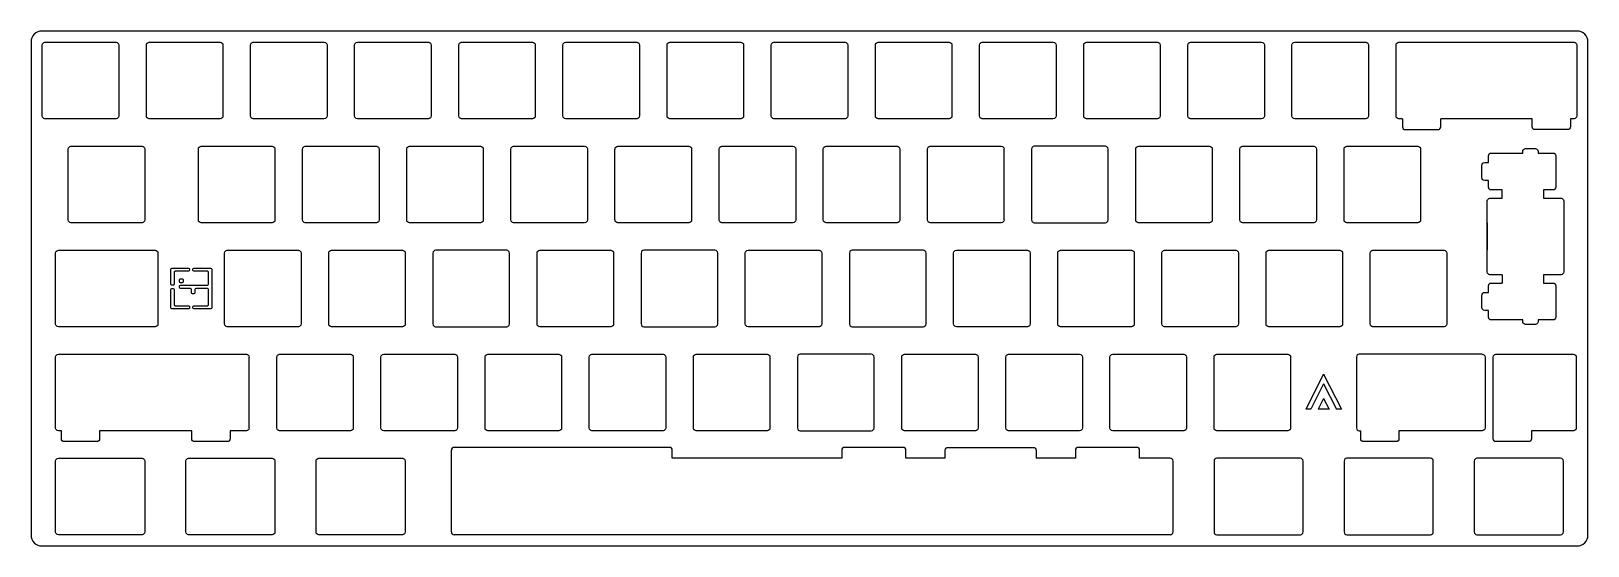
# Model space of a CAD drawing. Extents: x -142 to 142, y -447 to -353.
import ezdxf

# ---------------------------------------------------------------- set-up
doc = ezdxf.new("R2010")
doc.units = 0
doc.header["$MEASUREMENT"] = 0
doc.layers.get('0').update_dxf_attribs({"linetype": 'CONTINUOUS'})

msp = doc.modelspace()

# ---------------------------------------------------------------- linework, layer by layer
for p, q in [((140.38, -352.85), (-140.38, -352.85)), ((-142.38, -354.85), (-142.38, -445.15)), ((-140.35, -368.4), (-140.35, -355.4)), ((-139.85, -354.9), (-126.85, -354.9)), ((-126.35, -355.4), (-126.35, -368.4)), ((-121.3, -368.4), (-121.3, -355.4)), ((-120.8, -354.9), (-107.8, -354.9)), ((-107.3, -355.4), (-107.3, -368.4)), ((-102.25, -368.4), (-102.25, -355.4)), ((-101.75, -354.9), (-88.75, -354.9)), ((-88.25, -355.4), (-88.25, -368.4)), ((-83.2, -368.4), (-83.2, -355.4)), ((-82.7, -354.9), (-69.7, -354.9)), ((-69.2, -355.4), (-69.2, -368.4)), ((-64.15, -368.4), (-64.15, -355.4)), ((-63.65, -354.9), (-50.65, -354.9)), ((-50.15, -355.4), (-50.15, -368.4)), ((-45.1, -368.4), (-45.1, -355.4)), ((-44.6, -354.9), (-31.6, -354.9)), ((-31.1, -355.4), (-31.1, -368.4)), ((-26.05, -368.4), (-26.05, -355.4)), ((-25.55, -354.9), (-12.55, -354.9)), ((-12.05, -355.4), (-12.05, -368.4)), ((-7, -368.4), (-7, -355.4)), ((-6.5, -354.9), (6.5, -354.9)), ((7, -355.4), (7, -368.4)), ((12.05, -368.4), (12.05, -355.4)), ((12.55, -354.9), (25.55, -354.9)), ((26.05, -355.4), (26.05, -368.4)), ((31.1, -368.4), (31.1, -355.4)), ((31.6, -354.9), (44.6, -354.9)), ((45.1, -355.4), (45.1, -368.4)), ((50.15, -368.4), (50.15, -355.4)), ((50.65, -354.9), (63.65, -354.9)), ((64.15, -355.4), (64.15, -368.4)), ((69.2, -368.4), (69.2, -355.4)), ((69.7, -354.9), (82.7, -354.9)), ((83.2, -355.4), (83.2, -368.4)), ((88.25, -368.4), (88.25, -355.4)), ((88.75, -354.9), (101.75, -354.9)), ((102.25, -355.4), (102.25, -368.4)), ((107.3, -368.4), (107.3, -355.4)), ((107.8, -354.9), (139.85, -354.9)), ((140.35, -355.4), (140.35, -368.4)), ((142.38, -445.15), (142.38, -354.85)), ((-126.85, -368.9), (-139.85, -368.9)), ((-107.8, -368.9), (-120.8, -368.9)), ((-88.75, -368.9), (-101.75, -368.9)), ((-69.7, -368.9), (-82.7, -368.9)), ((-50.65, -368.9), (-63.65, -368.9)), ((-31.6, -368.9), (-44.6, -368.9)), ((-12.55, -368.9), (-25.55, -368.9)), ((6.5, -368.9), (-6.5, -368.9)), ((25.55, -368.9), (12.55, -368.9)), ((44.6, -368.9), (31.6, -368.9)), ((63.65, -368.9), (50.65, -368.9)), ((82.7, -368.9), (69.7, -368.9)), ((101.75, -368.9), (88.75, -368.9)), ((108.47, -368.9), (107.8, -368.9)), ((108.47, -368.9), (108.47, -370.4)), ((132.18, -368.9), (115.47, -368.9)), ((115.47, -370.4), (115.47, -368.9)), ((132.18, -370.4), (132.18, -368.9)), ((139.85, -368.9), (139.18, -368.9)), ((139.18, -368.9), (139.18, -370.4)), ((108.97, -370.9), (114.97, -370.9)), ((138.68, -370.9), (132.68, -370.9)), ((-135.59, -387.45), (-135.59, -374.45)), ((-135.09, -373.95), (-122.09, -373.95)), ((-121.59, -374.45), (-121.59, -387.45)), ((-111.78, -387.45), (-111.78, -374.45)), ((-111.28, -373.95), (-98.28, -373.95)), ((-97.78, -374.45), (-97.78, -387.45)), ((-92.72, -387.45), (-92.72, -374.45)), ((-92.22, -373.95), (-79.22, -373.95)), ((-78.72, -374.45), (-78.72, -387.45)), ((-73.68, -387.45), (-73.68, -374.45)), ((-73.18, -373.95), (-60.18, -373.95)), ((-59.68, -374.45), (-59.68, -387.45)), ((-54.63, -387.45), (-54.63, -374.45)), ((-54.13, -373.95), (-41.13, -373.95)), ((-40.63, -374.45), (-40.63, -387.45)), ((-35.58, -387.45), (-35.58, -374.45)), ((-35.08, -373.95), (-22.08, -373.95)), ((-21.58, -374.45), (-21.58, -387.45)), ((-16.53, -387.45), (-16.53, -374.45)), ((-16.03, -373.95), (-3.03, -373.95)), ((-2.53, -374.45), (-2.53, -387.45)), ((2.52, -387.45), (2.52, -374.45)), ((3.02, -373.95), (16.02, -373.95)), ((16.52, -374.45), (16.52, -387.45)), ((21.57, -387.45), (21.57, -374.45)), ((22.07, -373.95), (35.07, -373.95)), ((35.57, -374.45), (35.57, -387.45)), ((40.62, -374.45), (40.62, -387.45)), ((54.12, -373.95), (41.12, -373.95)), ((54.62, -387.45), (54.62, -374.45)), ((59.67, -387.45), (59.67, -374.45)), ((60.17, -373.95), (73.17, -373.95)), ((73.67, -374.45), (73.67, -387.45)), ((78.72, -387.45), (78.72, -374.45)), ((79.22, -373.95), (92.22, -373.95)), ((92.72, -374.45), (92.72, -387.45)), ((97.78, -387.45), (97.78, -374.45)), ((98.27, -373.95), (111.28, -373.95)), ((111.78, -374.45), (111.78, -387.45)), ((130.97, -374.37), (132.77, -374.37)), ((136.5, -375.7), (136.5, -381.45)), ((123, -379.72), (123, -377.42)), ((123.97, -396.97), (123.97, -383.97)), ((126.67, -383.47), (126.67, -381.95)), ((134.27, -381.95), (134.27, -383.47)), ((137.97, -383.97), (137.97, -396.97)), ((-122.09, -387.95), (-135.09, -387.95)), ((-98.28, -387.95), (-111.28, -387.95)), ((-79.22, -387.95), (-92.22, -387.95)), ((-60.18, -387.95), (-73.18, -387.95)), ((-41.13, -387.95), (-54.13, -387.95)), ((-22.08, -387.95), (-35.08, -387.95)), ((-3.03, -387.95), (-16.03, -387.95)), ((16.02, -387.95), (3.02, -387.95)), ((35.07, -387.95), (22.07, -387.95)), ((41.12, -387.95), (54.12, -387.95)), ((73.17, -387.95), (60.17, -387.95)), ((92.22, -387.95), (79.22, -387.95)), ((111.28, -387.95), (98.27, -387.95)), ((123.97, -387.95), (123.97, -393)), ((-137.89, -406.5), (-137.89, -393.5)), ((-137.39, -393), (-119.69, -393)), ((-119.19, -393.5), (-119.19, -406.5)), ((-106.99, -406.5), (-106.99, -393.5)), ((-106.49, -393), (-93.49, -393)), ((-92.99, -393.5), (-92.99, -406.5)), ((-87.94, -406.5), (-87.94, -393.5)), ((-87.44, -393), (-74.44, -393)), ((-73.94, -393.5), (-73.94, -406.5)), ((-68.89, -393.5), (-68.89, -406.5)), ((-55.39, -393), (-68.39, -393)), ((-54.89, -406.5), (-54.89, -393.5)), ((-49.84, -406.5), (-49.84, -393.5)), ((-49.34, -393), (-36.34, -393)), ((-35.84, -393.5), (-35.84, -406.5)), ((-30.79, -393.5), (-30.79, -406.5)), ((-17.29, -393), (-30.29, -393)), ((-16.79, -406.5), (-16.79, -393.5)), ((-11.74, -406.5), (-11.74, -393.5)), ((-11.24, -393), (1.76, -393)), ((2.26, -393.5), (2.26, -406.5)), ((7.31, -393.5), (7.31, -406.5)), ((20.81, -393), (7.81, -393)), ((21.31, -406.5), (21.31, -393.5)), ((26.36, -406.5), (26.36, -393.5)), ((26.86, -393), (39.86, -393)), ((40.36, -393.5), (40.36, -406.5)), ((45.41, -406.5), (45.41, -393.5)), ((45.91, -393), (58.91, -393)), ((59.41, -393.5), (59.41, -406.5)), ((64.46, -406.5), (64.46, -393.5)), ((64.96, -393), (77.96, -393)), ((78.46, -393.5), (78.46, -406.5)), ((83.51, -406.5), (83.51, -393.5)), ((84.01, -393), (97.01, -393)), ((97.51, -393.5), (97.51, -406.5)), ((102.56, -406.5), (102.56, -393.5)), ((103.06, -393), (116.06, -393)), ((116.56, -393.5), (116.56, -406.5)), ((-116.84, -399.2), (-116.84, -396.45)), ((-116.64, -396.25), (-113.59, -396.25)), ((-116.24, -397.05), (-116.24, -399.2)), ((-113.59, -396.85), (-116.04, -396.85)), ((-115.26, -398.74), (-115.26, -398.4)), ((-115.06, -398.2), (-114.75, -398.2)), ((-114.55, -398.4), (-114.55, -398.74)), ((-113.39, -396.45), (-113.39, -396.65)), ((-112.79, -396.65), (-112.79, -396.45)), ((-112.59, -396.25), (-109.54, -396.25)), ((-110.14, -396.85), (-112.59, -396.85)), ((-109.94, -399.2), (-109.94, -397.05)), ((-109.34, -396.45), (-109.34, -403.55)), ((126.67, -397.47), (126.67, -399)), ((134.27, -397.47), (134.27, -399)), ((-116.84, -403.55), (-116.84, -400.2)), ((-116.44, -399.4), (-116.64, -399.4)), ((-116.64, -400), (-116.44, -400)), ((-116.24, -400.2), (-116.24, -402.95)), ((-115.26, -399.8), (-115.26, -399.6)), ((-114.75, -398.94), (-115.06, -398.94)), ((-115.06, -399.4), (-110.14, -399.4)), ((-113.24, -400), (-115.06, -400)), ((-113.04, -400.79), (-113.04, -400.2)), ((-112.64, -400.99), (-112.84, -400.99)), ((-112.44, -400.2), (-112.44, -400.79)), ((-110.14, -400), (-112.24, -400)), ((-109.94, -402.95), (-109.94, -400.2)), ((123, -403.52), (123, -401.22)), ((136.5, -399.5), (136.5, -405.25)), ((-113.59, -403.75), (-116.64, -403.75)), ((-116.04, -403.15), (-113.59, -403.15)), ((-113.39, -403.35), (-113.39, -403.55)), ((-112.79, -403.55), (-112.79, -403.35)), ((-112.59, -403.15), (-110.14, -403.15)), ((-109.54, -403.75), (-112.59, -403.75)), ((-119.69, -407), (-137.39, -407)), ((-93.49, -407), (-106.49, -407)), ((-74.44, -407), (-87.44, -407)), ((-68.39, -407), (-55.39, -407)), ((-36.34, -407), (-49.34, -407)), ((-30.29, -407), (-17.29, -407)), ((1.76, -407), (-11.24, -407)), ((7.81, -407), (20.81, -407)), ((39.86, -407), (26.86, -407)), ((58.91, -407), (45.91, -407)), ((77.96, -407), (64.96, -407)), ((97.01, -407), (84.01, -407)), ((116.06, -407), (103.06, -407)), ((132.77, -406.57), (130.97, -406.57)), ((-137.89, -425.55), (-137.89, -412.55)), ((-137.39, -412.05), (-102.99, -412.05)), ((-102.49, -425.55), (-102.49, -412.55)), ((-97.44, -425.55), (-97.44, -412.55)), ((-96.94, -412.05), (-83.94, -412.05)), ((-83.44, -412.55), (-83.44, -425.55)), ((-78.39, -425.55), (-78.39, -412.55)), ((-77.89, -412.05), (-64.89, -412.05)), ((-64.39, -412.55), (-64.39, -425.55)), ((-59.34, -425.55), (-59.34, -412.55)), ((-58.84, -412.05), (-45.84, -412.05)), ((-45.34, -412.55), (-45.34, -425.55)), ((-40.29, -425.55), (-40.29, -412.55)), ((-39.79, -412.05), (-26.79, -412.05)), ((-26.29, -412.55), (-26.29, -425.55)), ((-21.24, -425.55), (-21.24, -412.55)), ((-20.74, -412.05), (-7.74, -412.05)), ((-7.24, -412.55), (-7.24, -425.55)), ((-2.19, -412.55), (-2.19, -425.55)), ((11.31, -412.05), (-1.69, -412.05)), ((11.81, -425.55), (11.81, -412.55)), ((16.86, -425.55), (16.86, -412.55)), ((17.36, -412.05), (30.36, -412.05)), ((30.86, -412.55), (30.86, -425.55)), ((35.91, -425.55), (35.91, -412.55)), ((36.41, -412.05), (49.41, -412.05)), ((49.91, -412.55), (49.91, -425.55)), ((54.96, -425.55), (54.96, -412.55)), ((55.46, -412.05), (68.46, -412.05)), ((68.96, -412.55), (68.96, -425.55)), ((74.01, -425.55), (74.01, -412.55)), ((74.51, -412.05), (87.51, -412.05)), ((88.01, -412.55), (88.01, -425.55)), ((100.06, -412.55), (100.06, -425.55)), ((123.06, -412.05), (100.56, -412.05)), ((123.56, -412.55), (123.56, -425.55)), ((125.06, -427.55), (125.06, -412.55)), ((125.56, -412.05), (139.76, -412.05)), ((140.26, -412.55), (140.26, -425.55)), ((94.04, -415.71), (90.79, -422.13)), ((94.04, -415.71), (97.29, -422.13)), ((94.04, -417.48), (91.68, -422.13)), ((94.04, -417.48), (96.39, -422.13)), ((94.04, -420.14), (93.03, -422.13)), ((94.04, -420.14), (95.05, -422.13)), ((91.68, -422.13), (90.79, -422.13)), ((95.05, -422.13), (93.03, -422.13)), ((97.29, -422.13), (96.39, -422.13)), ((-136.84, -426.05), (-137.39, -426.05)), ((-136.84, -427.55), (-136.84, -426.05)), ((-129.84, -426.05), (-129.84, -427.55)), ((-112.99, -426.05), (-129.84, -426.05)), ((-112.99, -427.55), (-112.99, -426.05)), ((-102.99, -426.05), (-105.99, -426.05)), ((-105.99, -426.05), (-105.99, -427.55)), ((-83.94, -426.05), (-96.94, -426.05)), ((-64.89, -426.05), (-77.89, -426.05)), ((-45.84, -426.05), (-58.84, -426.05)), ((-26.79, -426.05), (-39.79, -426.05)), ((-7.74, -426.05), (-20.74, -426.05)), ((-1.69, -426.05), (11.31, -426.05)), ((30.36, -426.05), (17.36, -426.05)), ((49.41, -426.05), (36.41, -426.05)), ((68.46, -426.05), (55.46, -426.05)), ((87.51, -426.05), (74.51, -426.05)), ((100.56, -426.05), (100.82, -426.05)), ((100.82, -427.55), (100.82, -426.05)), ((107.82, -426.05), (107.82, -427.55)), ((123.06, -426.05), (107.82, -426.05)), ((132.06, -426.05), (132.06, -427.55)), ((139.76, -426.05), (132.06, -426.05)), ((-130.34, -428.05), (-136.34, -428.05)), ((-106.49, -428.05), (-112.49, -428.05)), ((-65.51, -444.6), (-65.51, -429.6)), ((-25.61, -429.1), (-65.01, -429.1)), ((-25.11, -431.1), (-25.11, -429.6)), ((5.89, -429.6), (5.89, -431.1)), ((17.14, -429.1), (6.39, -429.1)), ((17.64, -431.1), (17.64, -429.6)), ((24.84, -431.1), (24.84, -429.6)), ((25.34, -429.1), (40.94, -429.1)), ((41.44, -429.6), (41.44, -431.1)), ((48.64, -429.6), (48.64, -431.1)), ((59.89, -429.1), (49.14, -429.1)), ((60.39, -431.1), (60.39, -429.6)), ((107.32, -428.05), (101.32, -428.05)), ((131.56, -428.05), (125.56, -428.05)), ((-137.89, -444.6), (-137.89, -431.6)), ((-137.39, -431.1), (-122.09, -431.1)), ((-121.59, -431.6), (-121.59, -444.6)), ((-114.07, -444.6), (-114.07, -431.6)), ((-113.58, -431.1), (-98.28, -431.1)), ((-97.78, -431.6), (-97.78, -444.6)), ((-90.26, -444.6), (-90.26, -431.6)), ((-89.76, -431.1), (-74.46, -431.1)), ((-73.96, -431.6), (-73.96, -444.6)), ((5.89, -431.1), (-25.11, -431.1)), ((24.84, -431.1), (17.64, -431.1)), ((48.64, -431.1), (41.44, -431.1)), ((65.99, -431.1), (60.39, -431.1)), ((66.49, -444.6), (66.49, -431.6)), ((73.99, -431.6), (73.99, -444.6)), ((89.79, -431.1), (74.49, -431.1)), ((90.29, -444.6), (90.29, -431.6)), ((97.79, -431.6), (97.79, -444.6)), ((113.59, -431.1), (98.29, -431.1)), ((114.09, -444.6), (114.09, -431.6)), ((121.59, -431.6), (121.59, -444.6)), ((137.39, -431.1), (122.09, -431.1)), ((137.89, -444.6), (137.89, -431.6)), ((-122.09, -445.1), (-137.39, -445.1)), ((-98.28, -445.1), (-113.58, -445.1)), ((-74.46, -445.1), (-89.76, -445.1)), ((65.99, -445.1), (-65.01, -445.1)), ((74.49, -445.1), (89.79, -445.1)), ((98.29, -445.1), (113.59, -445.1)), ((122.09, -445.1), (137.39, -445.1)), ((-140.38, -447.15), (140.38, -447.15))]:
    msp.add_line(p, q)
for centre, radius, start, end in [((-140.38, -354.85), 2, 90, 180), ((140.38, -354.85), 2, 0, 90), ((108.97, -370.4), 0.5, 180, 270), ((114.97, -370.4), 0.5, 270, 0), ((41.12, -374.45), 0.5, 90, 180), ((54.12, -374.45), 0.5, 0, 90), ((41.12, -387.45), 0.5, 180, 270), ((54.12, -387.45), 0.5, 270, 0), ((-68.39, -393.5), 0.5, 90, 180), ((-55.39, -393.5), 0.5, 0, 90), ((-30.29, -393.5), 0.5, 90, 180), ((-17.29, -393.5), 0.5, 0, 90), ((7.81, -393.5), 0.5, 90, 180), ((20.81, -393.5), 0.5, 0, 90), ((-116.04, -397.05), 0.2, 90, 180.0088), ((-110.14, -397.05), 0.2, 0, 90), ((-113.24, -400.2), 0.2, 0, 90), ((-112.24, -400.2), 0.2, 90, 180), ((-110.14, -399.2), 0.2, 270, 0), ((-110.14, -400.2), 0.2, 0, 89.9978), ((-116.04, -402.95), 0.2, 180, 270), ((-110.14, -402.95), 0.2, 270, 0), ((-68.39, -406.5), 0.5, 180, 270), ((-55.39, -406.5), 0.5, 270, 0), ((-30.29, -406.5), 0.5, 180, 270.0002), ((-17.29, -406.5), 0.5, 270, 0), ((7.81, -406.5), 0.5, 180, 270), ((20.81, -406.5), 0.5, 270, 0), ((-1.69, -412.55), 0.5, 90, 180), ((11.31, -412.55), 0.5, 0, 90), ((100.56, -412.55), 0.5, 90, 180), ((-1.69, -425.55), 0.5, 180, 270), ((11.31, -425.55), 0.5, 270, 0), ((100.56, -425.55), 0.5, 180, 270), ((-65.01, -429.6), 0.5, 90, 180), ((-25.61, -429.6), 0.5, 0, 90), ((6.39, -429.6), 0.5, 89.9999, 180), ((17.14, -429.6), 0.5, 0, 90), ((49.14, -429.6), 0.5, 90, 180), ((59.89, -429.6), 0.5, 0, 90), ((65.99, -431.6), 0.5, 0, 90), ((74.49, -431.6), 0.5, 90, 180), ((89.79, -431.6), 0.5, 0, 90), ((98.29, -431.6), 0.5, 90, 180), ((113.59, -431.6), 0.5, 0, 90), ((122.09, -431.6), 0.5, 90, 180), ((137.39, -431.6), 0.5, 0, 90), ((-140.38, -445.15), 2, 180, 270), ((-65.01, -444.6), 0.5, 180, 270), ((65.99, -444.6), 0.5, 270, 0), ((74.49, -444.6), 0.5, 180, 270), ((89.79, -444.6), 0.5, 270, 0), ((98.29, -444.6), 0.5, 180, 270), ((113.59, -444.6), 0.5, 270, 0), ((122.09, -444.6), 0.5, 180, 270), ((137.39, -444.6), 0.5, 270, 0), ((140.38, -445.15), 2, 270, 0)]:
    msp.add_arc(centre, radius, start, end)
at = {"extrusion": (0, 0, -1)}
for centre, radius, start, end in [((139.85, -355.4), 0.5, 0, 90), ((126.85, -355.4), 0.5, 90, 180), ((120.8, -355.4), 0.5, 0, 90), ((107.8, -355.4), 0.5, 90, 180), ((101.75, -355.4), 0.5, 0, 90), ((88.75, -355.4), 0.5, 90, 180), ((82.7, -355.4), 0.5, 0, 90), ((69.7, -355.4), 0.5, 90, 180), ((63.65, -355.4), 0.5, 0, 89.9996), ((50.65, -355.4), 0.5, 90, 180), ((44.6, -355.4), 0.5, 0, 90), ((31.6, -355.4), 0.5, 90, 180), ((25.55, -355.4), 0.5, 0, 90), ((12.55, -355.4), 0.5, 90, 180), ((6.5, -355.4), 0.5, 0, 90), ((-6.5, -355.4), 0.5, 90, 180), ((-12.55, -355.4), 0.5, 0, 90), ((-25.55, -355.4), 0.5, 90, 180), ((-31.6, -355.4), 0.5, 0, 90), ((-44.6, -355.4), 0.5, 90, 180), ((-50.65, -355.4), 0.5, 0, 90), ((-63.65, -355.4), 0.5, 90, 180), ((-69.7, -355.4), 0.5, 0, 90), ((-82.7, -355.4), 0.5, 90, 180), ((-88.75, -355.4), 0.5, 0, 90), ((-101.75, -355.4), 0.5, 90, 180), ((-107.8, -355.4), 0.5, 0, 90), ((-139.85, -355.4), 0.5, 90, 180), ((139.85, -368.4), 0.5, 270, 0), ((126.85, -368.4), 0.5, 180, 270), ((120.8, -368.4), 0.5, 270, 0), ((107.8, -368.4), 0.5, 180, 270), ((101.75, -368.4), 0.5, 270, 0), ((88.75, -368.4), 0.5, 180, 270), ((82.7, -368.4), 0.5, 270, 0), ((69.7, -368.4), 0.5, 180, 270), ((63.65, -368.4), 0.5, 270, 0), ((50.65, -368.4), 0.5, 180, 270), ((44.6, -368.4), 0.5, 270, 0), ((31.6, -368.4), 0.5, 180, 270), ((25.55, -368.4), 0.5, 270, 0), ((12.55, -368.4), 0.5, 180, 270), ((6.5, -368.4), 0.5, 270, 0), ((-6.5, -368.4), 0.5, 180, 270), ((-12.55, -368.4), 0.5, 270, 0), ((-25.55, -368.4), 0.5, 180, 270), ((-31.6, -368.4), 0.5, 270, 0), ((-44.6, -368.4), 0.5, 180, 270), ((-50.65, -368.4), 0.5, 270, 0), ((-63.65, -368.4), 0.5, 180, 269.9996), ((-69.7, -368.4), 0.5, 270, 0), ((-82.7, -368.4), 0.5, 180, 270), ((-88.75, -368.4), 0.5, 270, 0), ((-101.75, -368.4), 0.5, 180, 270), ((-107.8, -368.4), 0.5, 270, 0), ((-139.85, -368.4), 0.5, 180, 270), ((-132.68, -370.4), 0.5, 270, 0), ((-138.68, -370.4), 0.5, 180, 270), ((135.09, -374.45), 0.5, 0, 90), ((122.09, -374.45), 0.5, 90, 180), ((111.28, -374.45), 0.5, 0, 90), ((98.27, -374.45), 0.5, 90, 180), ((92.22, -374.45), 0.5, 0, 90), ((79.22, -374.45), 0.5, 90, 180), ((73.17, -374.45), 0.5, 0, 90), ((60.17, -374.45), 0.5, 90, 180), ((54.12, -374.45), 0.5, 0, 90), ((41.12, -374.45), 0.5, 90, 180), ((35.07, -374.45), 0.5, 0, 90), ((22.07, -374.45), 0.5, 90, 180), ((16.02, -374.45), 0.5, 0, 90), ((3.02, -374.45), 0.5, 90, 180), ((-3.03, -374.45), 0.5, 0, 90), ((-16.03, -374.45), 0.5, 90, 180), ((-22.08, -374.45), 0.5, 0, 90), ((-35.08, -374.45), 0.5, 90, 180), ((-60.18, -374.45), 0.5, 0, 90), ((-73.18, -374.45), 0.5, 90, 180), ((-79.22, -374.45), 0.5, 0, 90), ((-92.22, -374.45), 0.5, 90, 180), ((-98.28, -374.45), 0.5, 0, 90), ((-111.28, -374.45), 0.5, 90, 180), ((-124.7, -375.7), 0.5, 0, 90), ((-130.97, -374.87), 0.5, 0, 90), ((-132.77, -374.87), 0.5, 90, 180), ((-136, -375.7), 0.5, 90, 180), ((-123.5, -377.42), 0.5, 0, 90), ((-123.5, -379.72), 0.5, 270, 0), ((-124.7, -381.45), 0.5, 270, 0), ((-136, -381.45), 0.5, 180, 270), ((-124.47, -383.97), 0.5, 0, 90.0018), ((-137.47, -383.97), 0.5, 89.9982, 180), ((135.09, -387.45), 0.5, 270, 0), ((122.09, -387.45), 0.5, 180, 270), ((111.28, -387.45), 0.5, 270, 0), ((98.27, -387.45), 0.5, 180, 270), ((92.22, -387.45), 0.5, 270, 0), ((79.22, -387.45), 0.5, 180, 270), ((73.17, -387.45), 0.5, 270, 0), ((60.17, -387.45), 0.5, 180, 270), ((54.12, -387.45), 0.5, 270, 0), ((41.12, -387.45), 0.5, 180, 270), ((35.07, -387.45), 0.5, 270, 0), ((22.07, -387.45), 0.5, 180, 270), ((16.02, -387.45), 0.5, 270, 0), ((3.02, -387.45), 0.5, 180, 270), ((-3.03, -387.45), 0.5, 270, 0), ((-16.03, -387.45), 0.5, 180, 270), ((-22.08, -387.45), 0.5, 270, 0), ((-35.08, -387.45), 0.5, 180, 270), ((-60.18, -387.45), 0.5, 270, 0), ((-73.18, -387.45), 0.5, 180, 270), ((-79.22, -387.45), 0.5, 270, 0), ((-92.22, -387.45), 0.5, 180, 270), ((-98.28, -387.45), 0.5, 270, 0), ((-111.28, -387.45), 0.5, 180, 270), ((137.39, -393.5), 0.5, 0, 90.0009), ((119.69, -393.5), 0.5, 90, 180), ((106.49, -393.5), 0.5, 0, 90), ((93.49, -393.5), 0.5, 90, 180), ((87.44, -393.5), 0.5, 0, 90), ((74.44, -393.5), 0.5, 90, 180), ((49.34, -393.5), 0.5, 0, 90), ((36.34, -393.5), 0.5, 90, 180), ((11.24, -393.5), 0.5, 0, 90), ((-1.76, -393.5), 0.5, 90, 180), ((-26.86, -393.5), 0.5, 0, 90), ((-39.86, -393.5), 0.5, 90, 180), ((-45.91, -393.5), 0.5, 0, 90), ((-58.91, -393.5), 0.5, 90, 180), ((-64.96, -393.5), 0.5, 0, 90), ((-77.96, -393.5), 0.5, 90, 180), ((-84.01, -393.5), 0.5, 0, 90), ((-97.01, -393.5), 0.5, 90, 180), ((-103.06, -393.5), 0.5, 0, 90), ((-116.06, -393.5), 0.5, 90, 180), ((116.64, -396.45), 0.2, 0, 90), ((115.06, -398.4), 0.2, 0, 90), ((114.75, -398.4), 0.2, 90, 180), ((113.59, -396.45), 0.2, 90, 180), ((113.59, -396.65), 0.2, 180, 270), ((112.59, -396.45), 0.2, 0, 90), ((112.59, -396.65), 0.2, 270, 0), ((109.54, -396.45), 0.2, 90, 180), ((-124.47, -396.97), 0.5, 269.9982, 0), ((-137.47, -396.97), 0.5, 180, 270.0018), ((116.64, -399.2), 0.2, 270.0044, 359.9913), ((116.64, -400.2), 0.2, 0, 90), ((116.44, -399.2), 0.2, 180, 270.0044), ((116.44, -400.2), 0.2, 90, 180), ((115.06, -398.74), 0.2, 270, 0), ((115.06, -399.6), 0.2, 0, 90), ((115.06, -399.8), 0.2, 270, 0), ((114.75, -398.74), 0.2, 180, 270), ((112.84, -400.79), 0.2, 270, 359.9913), ((112.64, -400.79), 0.2, 180, 269.9978), ((-123.5, -401.22), 0.5, 0, 90), ((-124.7, -399.5), 0.5, 0, 90), ((-136, -399.5), 0.5, 90, 180), ((116.64, -403.55), 0.2, 270, 0), ((113.59, -403.35), 0.2, 89.9978, 180), ((113.59, -403.55), 0.2, 180, 270.0022), ((112.59, -403.35), 0.2, 0, 90), ((112.59, -403.55), 0.2, 270, 0), ((109.54, -403.55), 0.2, 180, 270), ((-123.5, -403.52), 0.5, 270, 0), ((137.39, -406.5), 0.5, 270, 0), ((119.69, -406.5), 0.5, 180, 270), ((106.49, -406.5), 0.5, 270, 0), ((93.49, -406.5), 0.5, 180, 270), ((87.44, -406.5), 0.5, 270, 0), ((74.44, -406.5), 0.5, 180, 270), ((49.34, -406.5), 0.5, 270, 0), ((36.34, -406.5), 0.5, 180, 270), ((11.24, -406.5), 0.5, 270, 0), ((-1.76, -406.5), 0.5, 180, 270), ((-26.86, -406.5), 0.5, 270, 0), ((-39.86, -406.5), 0.5, 180, 270), ((-45.91, -406.5), 0.5, 270, 0), ((-58.91, -406.5), 0.5, 180, 270), ((-64.96, -406.5), 0.5, 270, 0), ((-77.96, -406.5), 0.5, 180, 270), ((-84.01, -406.5), 0.5, 270, 0), ((-97.01, -406.5), 0.5, 180, 270), ((-103.06, -406.5), 0.5, 270, 0), ((-116.06, -406.5), 0.5, 180, 270), ((-124.7, -405.25), 0.5, 270, 0), ((-130.97, -406.07), 0.5, 270, 0), ((-132.77, -406.07), 0.5, 180, 270), ((-136, -405.25), 0.5, 180, 270), ((137.39, -412.55), 0.5, 0, 90), ((102.99, -412.55), 0.5, 90, 180), ((96.94, -412.55), 0.5, 0, 90), ((83.94, -412.55), 0.5, 90, 180), ((77.89, -412.55), 0.5, 0, 90), ((64.89, -412.55), 0.5, 90, 180), ((58.84, -412.55), 0.5, 0, 90), ((45.84, -412.55), 0.5, 90, 180), ((39.79, -412.55), 0.5, 0, 90), ((26.79, -412.55), 0.5, 90, 180), ((20.74, -412.55), 0.5, 0, 90), ((7.74, -412.55), 0.5, 90, 180), ((-17.36, -412.55), 0.5, 0, 90), ((-30.36, -412.55), 0.5, 90, 180), ((-36.41, -412.55), 0.5, 0, 90), ((-49.41, -412.55), 0.5, 90, 180), ((-55.46, -412.55), 0.5, 0, 90), ((-68.46, -412.55), 0.5, 90, 180), ((-74.51, -412.55), 0.5, 0, 90), ((-87.51, -412.55), 0.5, 90, 180), ((-123.06, -412.55), 0.5, 90, 180), ((-125.56, -412.55), 0.5, 0, 90), ((-139.76, -412.55), 0.5, 90, 180), ((137.39, -425.55), 0.5, 270, 0), ((102.99, -425.55), 0.5, 180, 270), ((96.94, -425.55), 0.5, 270, 0), ((83.94, -425.55), 0.5, 180, 270), ((77.89, -425.55), 0.5, 270, 0), ((64.89, -425.55), 0.5, 180, 270), ((58.84, -425.55), 0.5, 270, 0), ((45.84, -425.55), 0.5, 180, 270), ((39.79, -425.55), 0.5, 270, 0), ((26.79, -425.55), 0.5, 180, 270), ((20.74, -425.55), 0.5, 270, 0), ((7.74, -425.55), 0.5, 180, 270), ((-17.36, -425.55), 0.5, 270, 0), ((-30.36, -425.55), 0.5, 180, 270), ((-36.41, -425.55), 0.5, 270, 0), ((-49.41, -425.55), 0.5, 180, 270), ((-55.46, -425.55), 0.5, 270, 0), ((-68.46, -425.55), 0.5, 180, 270), ((-74.51, -425.55), 0.5, 270, 0), ((-87.51, -425.55), 0.5, 180, 270), ((-123.06, -425.55), 0.5, 180, 270.0009), ((-139.76, -425.55), 0.5, 180, 270.0009), ((136.34, -427.55), 0.5, 270, 0), ((130.34, -427.55), 0.5, 180, 270), ((112.49, -427.55), 0.5, 270, 0), ((106.49, -427.55), 0.5, 180, 270), ((-25.34, -429.6), 0.5, 0, 90), ((-40.94, -429.6), 0.5, 90, 180), ((-101.32, -427.55), 0.5, 270, 0), ((-107.32, -427.55), 0.5, 180, 269.9991), ((-125.56, -427.55), 0.5, 270, 0), ((-131.56, -427.55), 0.5, 180, 270), ((137.39, -431.6), 0.5, 0, 90), ((122.09, -431.6), 0.5, 90, 180), ((113.57, -431.6), 0.5, 0, 90), ((98.27, -431.6), 0.5, 90, 180), ((89.76, -431.6), 0.5, 0, 90), ((74.46, -431.6), 0.5, 90, 180), ((137.39, -444.6), 0.5, 270, 0), ((122.09, -444.6), 0.5, 180, 270), ((113.57, -444.6), 0.5, 270, 0), ((98.27, -444.6), 0.5, 180, 270), ((89.76, -444.6), 0.5, 270, 0), ((74.46, -444.6), 0.5, 180, 270)]:
    msp.add_arc(centre, radius, start, end, dxfattribs=at)
for points in [[(124.2, -376.92), (124.2, -376.52), (124.2, -376.11), (124.2, -375.7)], [(124.7, -375.2), (126.62, -375.2), (128.54, -375.2), (130.47, -375.2)], [(130.47, -375.2), (130.47, -375.09), (130.47, -374.98), (130.47, -374.87)], [(133.27, -374.87), (133.27, -374.98), (133.27, -375.09), (133.27, -375.2)], [(133.27, -375.2), (134.18, -375.2), (135.09, -375.2), (136, -375.2)], [(123.5, -376.92), (123.73, -376.92), (123.97, -376.92), (124.2, -376.92)], [(124.2, -380.22), (123.97, -380.22), (123.73, -380.22), (123.5, -380.22)], [(124.2, -381.45), (124.2, -381.04), (124.2, -380.63), (124.2, -380.22)], [(124.47, -383.47), (125.2, -383.47), (125.94, -383.47), (126.67, -383.47)], [(126.67, -381.95), (126.01, -381.95), (125.36, -381.95), (124.7, -381.95)], [(136, -381.95), (135.42, -381.95), (134.85, -381.95), (134.27, -381.95)], [(134.27, -383.47), (135.34, -383.47), (136.4, -383.47), (137.47, -383.47)], [(126.67, -397.47), (125.94, -397.47), (125.2, -397.47), (124.47, -397.47)], [(137.47, -397.47), (136.4, -397.47), (135.34, -397.47), (134.27, -397.47)], [(123.5, -400.72), (123.73, -400.72), (123.97, -400.72), (124.2, -400.72)], [(124.2, -400.72), (124.2, -400.32), (124.2, -399.91), (124.2, -399.5)], [(124.7, -399), (125.36, -399), (126.01, -399), (126.67, -399)], [(134.27, -399), (134.85, -399), (135.42, -399), (136, -399)], [(124.2, -404.02), (123.97, -404.02), (123.73, -404.02), (123.5, -404.02)], [(124.2, -405.25), (124.2, -404.84), (124.2, -404.43), (124.2, -404.02)], [(130.47, -405.75), (128.54, -405.75), (126.62, -405.75), (124.7, -405.75)], [(130.47, -406.07), (130.47, -405.97), (130.47, -405.86), (130.47, -405.75)], [(133.27, -405.75), (133.27, -405.86), (133.27, -405.97), (133.27, -406.07)], [(136, -405.75), (135.09, -405.75), (134.18, -405.75), (133.27, -405.75)]]:
    msp.add_open_spline(points, degree=3)

doc.saveas('drawing.dxf')
